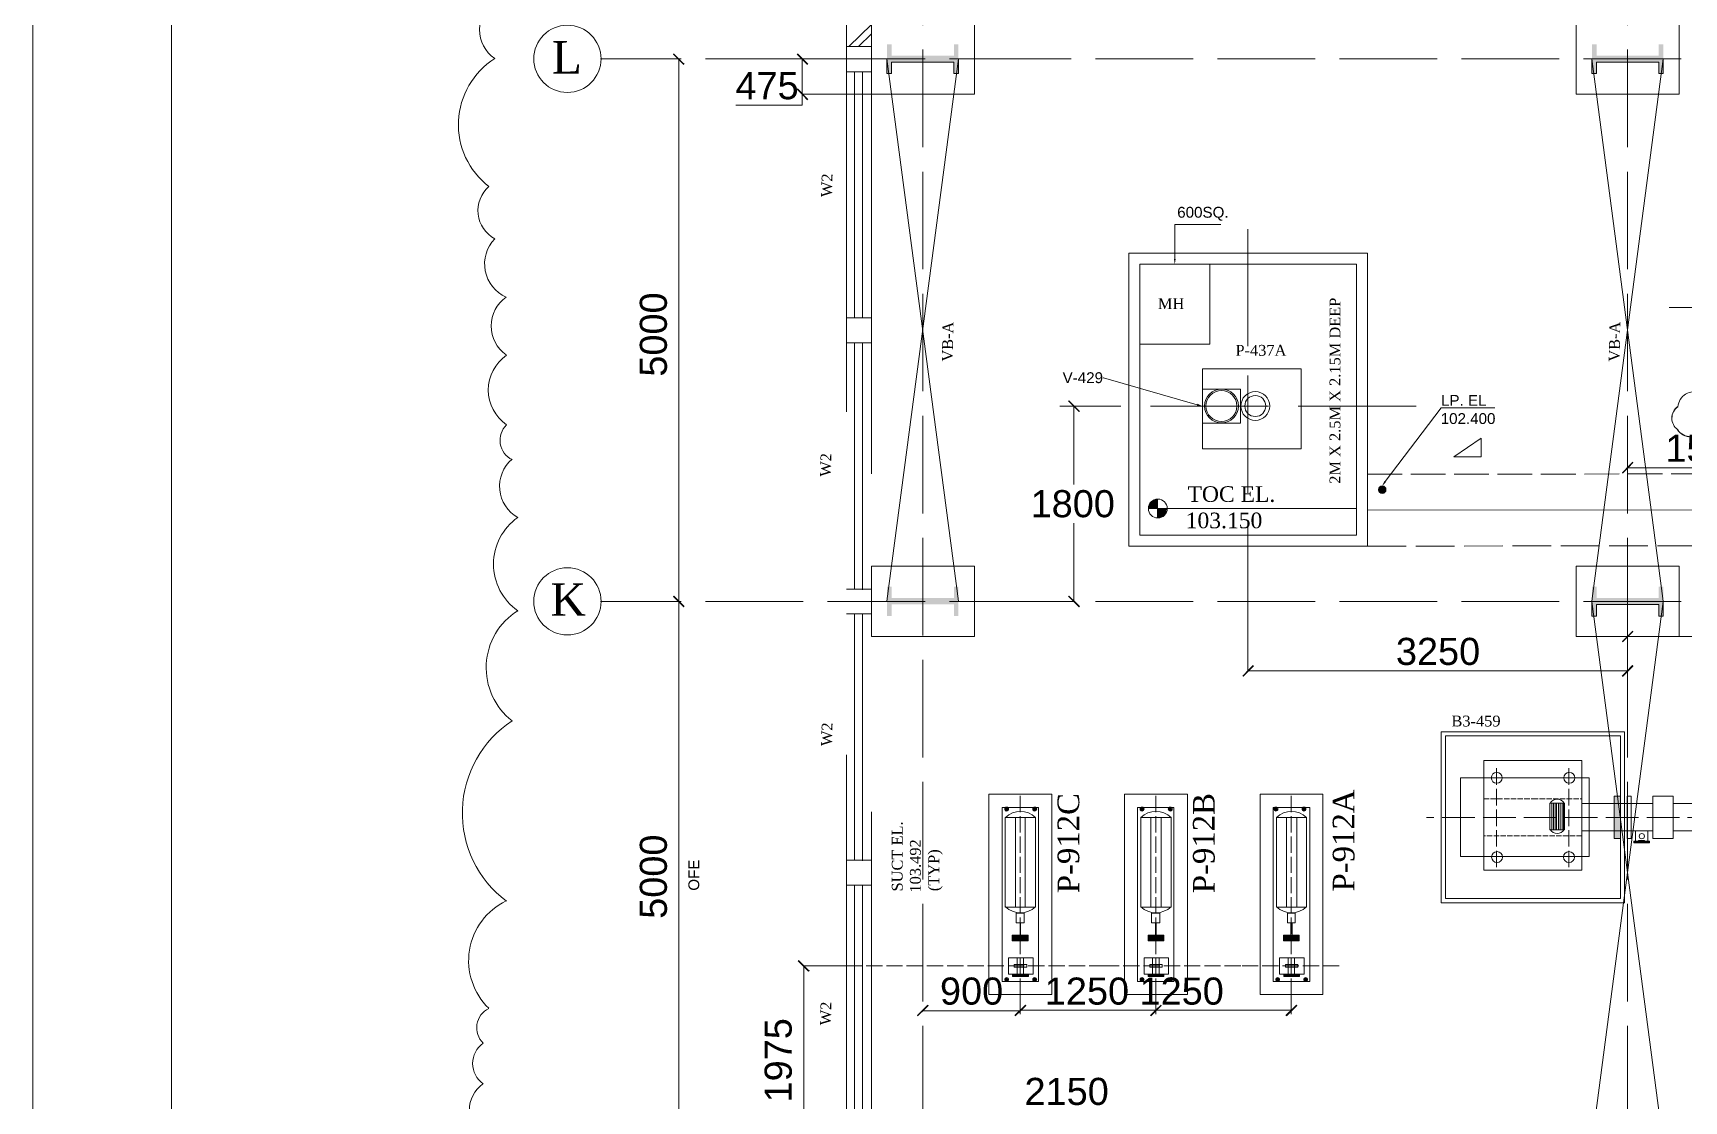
# Model space of a CAD drawing. Header units: inches. Extents: x 2602 to 127694, y 109 to 91908.
# Drawn here: x 2602 to 17829, y 67067 to 76914 of the extents above; entities that cross this region are included whole.
import ezdxf

# ---------------------------------------------------------------- set-up
doc = ezdxf.new("R2010")
doc.units = ezdxf.units.IN
doc.header["$MEASUREMENT"] = 0
doc.linetypes.add('PDF_IMPORT', pattern=[1, 0.8, -0.2])
doc.layers.add('PDF_Geometry', color=7, linetype='Continuous')
doc.layers.add('PDF_Solid Fills', color=7, linetype='Continuous', true_color=0x724639)
doc.layers.add('PDF_Text', color=230, linetype='Continuous', true_color=0xff007f)
doc.styles.add('PDF Arial', font='arial.ttf')
doc.styles.add('PDF Times New Roman', font='times.ttf')

msp = doc.modelspace()

# ---------------------------------------------------------------- hatches: boundary and pattern name
at = {"layer": 'PDF_Solid Fills', "transparency": 33554559}
for color, points in [(256, [(11137, 76540), (11137, 76809), (11095, 76809), (11095, 76704), (10521, 76704), (10521, 76809), (10478, 76809), (10478, 76540), (10521, 76540), (10521, 76645), (11095, 76645), (11095, 76540)]), (256, [(17638, 76540), (17638, 76809), (17596, 76809), (17596, 76704), (17022, 76704), (17022, 76809), (16979, 76809), (16979, 76540), (17022, 76540), (17022, 76645), (17596, 76645), (17596, 76540)]), (256, [(11137, 71538), (11137, 71810), (11095, 71810), (11095, 71705), (10521, 71705), (10521, 71810), (10478, 71810), (10478, 71538), (10521, 71538), (10521, 71646), (11095, 71646), (11095, 71538)]), (256, [(17638, 71538), (17638, 71810), (17596, 71810), (17596, 71705), (17022, 71705), (17022, 71810), (16979, 71810), (16979, 71538), (17022, 71538), (17022, 71646), (17596, 71646), (17596, 71538)]), (1, [(11583, 69773), (11573, 69773), (11570, 69770), (11567, 69770), (11567, 69767), (11564, 69763), (11564, 69760), (11560, 69757), (11564, 69754), (11564, 69747), (11570, 69741), (11587, 69741), (11593, 69747), (11593, 69754), (11596, 69757), (11593, 69760), (11593, 69763), (11590, 69767), (11590, 69770), (11587, 69770)]), (1, [(11842, 69773), (11833, 69773), (11833, 69770), (11829, 69770), (11826, 69767), (11826, 69763), (11823, 69763), (11823, 69750), (11826, 69747), (11826, 69744), (11829, 69744), (11833, 69741), (11846, 69741), (11849, 69744), (11852, 69744), (11852, 69750), (11856, 69754), (11856, 69760), (11852, 69763), (11852, 69767), (11849, 69770), (11846, 69770)]), (1, [(12833, 69773), (12823, 69773), (12813, 69763), (12813, 69747), (12817, 69744), (12820, 69744), (12820, 69741), (12836, 69741), (12843, 69747), (12843, 69750), (12846, 69754), (12846, 69760), (12840, 69767), (12840, 69770), (12836, 69770)]), (1, [(13092, 69773), (13082, 69773), (13082, 69770), (13079, 69770), (13076, 69767), (13076, 69763), (13073, 69763), (13073, 69750), (13076, 69747), (13076, 69744), (13079, 69744), (13082, 69741), (13095, 69741), (13099, 69744), (13102, 69744), (13102, 69747), (13105, 69750), (13105, 69763), (13102, 69763), (13102, 69767), (13099, 69770), (13095, 69770)]), (1, [(14070, 69773), (14060, 69773), (14057, 69770), (14053, 69770), (14050, 69767), (14050, 69763), (14047, 69763), (14047, 69750), (14050, 69747), (14050, 69744), (14053, 69744), (14057, 69741), (14070, 69741), (14073, 69744), (14076, 69744), (14076, 69747), (14080, 69750), (14080, 69763), (14076, 69763), (14076, 69767), (14073, 69770), (14070, 69770)]), (1, [(14329, 69773), (14319, 69773), (14316, 69770), (14312, 69770), (14312, 69767), (14306, 69760), (14306, 69754), (14309, 69750), (14309, 69747), (14316, 69741), (14332, 69741), (14332, 69744), (14335, 69744), (14339, 69747), (14339, 69763)]), (1, [(11587, 68202), (11570, 68202), (11564, 68196), (11564, 68189), (11560, 68186), (11564, 68186), (11564, 68179), (11567, 68176), (11567, 68173), (11573, 68173), (11577, 68169), (11580, 68169), (11583, 68173), (11590, 68173), (11590, 68176), (11593, 68179), (11593, 68186), (11596, 68186), (11593, 68189), (11593, 68196)]), (1, [(11846, 68202), (11833, 68202), (11829, 68199), (11826, 68199), (11826, 68196), (11823, 68192), (11823, 68182), (11826, 68179), (11826, 68176), (11829, 68173), (11833, 68173), (11836, 68169), (11839, 68169), (11842, 68173), (11849, 68173), (11852, 68176), (11852, 68182), (11856, 68186), (11856, 68189), (11852, 68192), (11852, 68199), (11849, 68199)]), (1, [(12836, 68202), (12820, 68202), (12820, 68199), (12817, 68199), (12813, 68196), (12813, 68179), (12820, 68173), (12823, 68173), (12827, 68169), (12830, 68169), (12833, 68173), (12840, 68173), (12840, 68176), (12843, 68179), (12843, 68182), (12846, 68186), (12846, 68189), (12843, 68192), (12843, 68196)]), (1, [(13095, 68202), (13082, 68202), (13079, 68199), (13076, 68199), (13076, 68196), (13073, 68192), (13073, 68182), (13076, 68179), (13076, 68176), (13079, 68173), (13082, 68173), (13086, 68169), (13089, 68169), (13092, 68173), (13099, 68173), (13102, 68176), (13102, 68179), (13105, 68182), (13105, 68192), (13102, 68196), (13102, 68199), (13099, 68199)]), (1, [(14086, 68202), (14070, 68202), (14070, 68199), (14066, 68199), (14063, 68196), (14063, 68179), (14070, 68173), (14073, 68173), (14076, 68169), (14080, 68169), (14083, 68173), (14089, 68173), (14089, 68176), (14093, 68179), (14093, 68182), (14096, 68186), (14096, 68189), (14093, 68192), (14093, 68196)]), (1, [(14345, 68202), (14332, 68202), (14329, 68199), (14326, 68199), (14326, 68196), (14322, 68192), (14322, 68182), (14326, 68179), (14326, 68176), (14329, 68173), (14335, 68173), (14335, 68169), (14339, 68169), (14342, 68173), (14348, 68173), (14352, 68176), (14352, 68179), (14355, 68182), (14355, 68192), (14352, 68196), (14352, 68199), (14348, 68199)])]:
    msp.add_hatch(color=color, dxfattribs=at).paths.add_polyline_path(points)
at = {"layer": 'PDF_Solid Fills', "true_color": 0x00b8b8, "transparency": 33554559}
for points in [[(8602, 76619), (8612, 76629), (8513, 76727), (8503, 76717)], [(9743, 76619), (9753, 76629), (9655, 76727), (9645, 76717)], [(9655, 76406), (9645, 76393), (9743, 76294), (9753, 76304)], [(12249, 73418), (12259, 73427), (12157, 73529), (12148, 73519)], [(17363, 72952), (17353, 72962), (17255, 72860), (17265, 72850)], [(8503, 71718), (8602, 71617), (8612, 71630), (8513, 71728)], [(12157, 71728), (12148, 71718), (12249, 71617), (12259, 71630)], [(17363, 71394), (17353, 71404), (17255, 71305), (17265, 71295)], [(13863, 71076), (13853, 71089), (13755, 70987), (13765, 70977)], [(17255, 70987), (17265, 70977), (17363, 71076), (17353, 71089)], [(9753, 68258), (9766, 68268), (9664, 68369), (9655, 68356)], [(10865, 67946), (10852, 67956), (10753, 67858), (10763, 67848)], [(11652, 67858), (11665, 67848), (11764, 67946), (11754, 67956)]]:
    msp.add_hatch(color=132, dxfattribs=at).paths.add_polyline_path(points)
at = {"layer": 'PDF_Solid Fills', "true_color": 0x942500, "transparency": 33554559}
msp.add_hatch(color=24, dxfattribs=at).paths.add_polyline_path([(15047, 72739), (15041, 72739), (15034, 72735), (15027, 72735), (15021, 72732), (15018, 72725), (15014, 72722), (15008, 72709), (15008, 72696), (15014, 72683), (15018, 72680), (15021, 72673), (15027, 72670), (15034, 72670), (15041, 72666), (15047, 72666), (15054, 72670), (15060, 72670), (15073, 72683), (15077, 72689), (15077, 72716), (15073, 72722), (15060, 72735), (15054, 72735)])
at = {"layer": 'PDF_Solid Fills', "true_color": 0x5bb8b8, "transparency": 33554559}
h = msp.add_hatch(color=123, dxfattribs=at)
h.paths.add_polyline_path([(12974, 72529), (12974, 72443), (12987, 72443), (13004, 72450), (13017, 72456), (13027, 72463), (13040, 72473), (13053, 72499), (13056, 72516), (13059, 72529)])
h.paths.add_polyline_path([(12974, 72614), (12958, 72614), (12945, 72611), (12931, 72604), (12918, 72594), (12909, 72584), (12899, 72571), (12892, 72558), (12889, 72545), (12889, 72529), (12974, 72529)])
at = {"layer": 'PDF_Solid Fills', "true_color": 0xb85b5b, "transparency": 33554559}
for points in [[(17186, 69878), (17186, 69488), (17242, 69488), (17242, 69878)], [(17511, 69462), (17465, 69462), (17465, 69468), (17409, 69468), (17409, 69462), (17366, 69462), (17366, 69449), (17511, 69449)], [(11780, 68596), (11633, 68596), (11633, 68543), (11780, 68543)], [(13030, 68596), (12886, 68596), (12886, 68543), (13030, 68543)], [(14280, 68596), (14135, 68596), (14135, 68543), (14280, 68543)], [(11783, 68238), (11636, 68238), (11636, 68215), (11783, 68215)], [(13033, 68238), (12886, 68238), (12886, 68215), (13033, 68215)], [(14283, 68238), (14139, 68238), (14139, 68215), (14283, 68215)]]:
    msp.add_hatch(color=13, dxfattribs=at).paths.add_polyline_path(points)
at = {"layer": 'PDF_Solid Fills', "true_color": 0xb85b00, "transparency": 33554559}
for points in [[(11764, 67946), (11754, 67956), (11652, 67858), (11665, 67848)], [(12915, 67848), (13013, 67946), (13004, 67956), (12902, 67858)], [(14152, 67858), (14165, 67848), (14263, 67946), (14253, 67956)]]:
    msp.add_hatch(color=32, dxfattribs=at).paths.add_polyline_path(points)

# ---------------------------------------------------------------- linework, layer by layer
at = {"layer": 'PDF_Geometry', "lineweight": 0}
msp.add_lwpolyline([(2602, 109), (89044, 109), (104569, 109), (127694, 109), (127694, 91908), (104569, 91908), (2602, 91908)], close=True, dxfattribs=at)
for points in [[(104569, 90632), (3878, 90632), (3878, 13355)], [(6857, 76675), (6857, 76675)], [(6804, 75497), (6804, 75497)], [(6857, 75015), (6857, 75015)], [(6965, 74480), (6965, 74480)], [(6965, 73942), (6965, 73942)], [(6965, 73299), (6965, 73299)], [(7017, 72981), (7017, 72981)], [(7073, 72443), (7073, 72443)], [(7073, 71587), (7073, 71587)], [(7017, 70570), (7017, 70570)], [(6965, 68911), (6965, 68911)], [(6804, 67920), (6804, 67920)], [(11708, 68048), (11708, 67868)], [(12958, 68048), (12958, 67868)], [(14207, 68048), (14207, 67868)], [(6752, 67599), (6752, 67599)], [(6752, 67225), (6752, 67225)]]:
    msp.add_lwpolyline(points, dxfattribs=at)
at = {"layer": 'PDF_Geometry', "color": 30, "linetype": 'PDF_IMPORT', "lineweight": 0, "ltscale": 1125.093782, "true_color": 0xff7f00}
for points in [[(10809, 17356), (10809, 85751)], [(17307, 17356), (17307, 83868), (17307, 77377)], [(103310, 76675), (11954, 76675), (7837, 76675)], [(103310, 71673), (11954, 71673), (7837, 71673)]]:
    msp.add_lwpolyline(points, dxfattribs=at)
at = {"layer": 'PDF_Geometry', "color": 12, "linetype": 'PDF_IMPORT', "lineweight": 0, "ltscale": 15816.91609, "true_color": 0xdd0000}
msp.add_lwpolyline([(33514, 25970), (10104, 25970), (10104, 77377)], dxfattribs=at)
at = {"layer": 'PDF_Geometry', "lineweight": 0}
for points in [[(6861, 77213, 0.52053), (6860, 76678, 0.520572), (6806, 75499, 0.52057), (6860, 75017, 0.520569), (6966, 74480, 0.520531), (6966, 73946)], [(6968, 73944, 0.520532), (6969, 73302, 0.520581), (7022, 72981)], [(17979, 73592, 0.520559), (17773, 73469, 0.520537), (17772, 73257, -0.520537), (17772, 73470, 0.520537), (17772, 73257)], [(17979, 73592, 0.520559), (17773, 73469, -0.520559), (17979, 73592, -0.520576)], [(7020, 72984, 0.520566), (7073, 72447, 0.520546), (7073, 71588, 0.520541), (7021, 70572, 0.520571), (6968, 68910)], [(6806, 67920, 0.520582), (6754, 67600, 0.520537), (6754, 67226)], [(6752, 67224, 0.520531), (6751, 66745, 0.520571), (6646, 66154, 0.520575), (6539, 65245, 0.520572), (6378, 64656, 0.52054), (6379, 63585, 0.520538), (6379, 62674)]]:
    msp.add_lwpolyline(points, format="xyb", dxfattribs=at)
at = {"layer": 'PDF_Geometry', "color": 12, "linetype": 'PDF_IMPORT', "lineweight": 0, "ltscale": 15587.305114, "true_color": 0xdd0000}
msp.add_lwpolyline([(10334, 41675), (10334, 77147), (91708, 77147)], dxfattribs=at)
at = {"layer": 'PDF_Geometry', "color": 12, "lineweight": 0, "true_color": 0xdd0000}
for points in [[(10127, 76790), (10334, 76993)], [(10216, 76790), (10334, 76908)], [(10334, 76790), (10104, 76790)], [(10334, 76557), (10104, 76557)], [(10179, 76557), (10179, 74287)], [(10252, 76557), (10252, 74284)], [(10334, 74287), (10104, 74287)], [(10334, 74057), (10104, 74057)], [(10179, 74057), (10179, 71787)], [(10252, 74057), (10252, 71781)], [(10179, 71558), (10179, 69288)], [(10252, 71558), (10252, 69281)], [(10334, 69288), (10104, 69288)], [(10334, 69058), (10104, 69058)], [(10179, 69058), (10179, 66788)], [(10252, 69058), (10252, 66782)]]:
    msp.add_lwpolyline(points, dxfattribs=at)
at = {"layer": 'PDF_Geometry', "color": 17, "lineweight": 0, "true_color": 0x724639}
for points in [[(10334, 76996), (11285, 76996), (11285, 76350), (10334, 76350)], [(16835, 76996), (17783, 76996), (17783, 76350), (16835, 76350)], [(10809, 76645), (11095, 76645), (11095, 76540), (11137, 76540), (11137, 76675), (11137, 76540), (11095, 76540), (11095, 76645), (10809, 76645), (10521, 76645), (10521, 76540), (10478, 76540), (10478, 76675), (10478, 76540), (10521, 76540), (10521, 76645)], [(10809, 76645), (11095, 76645), (11095, 76540), (11137, 76540), (11137, 76675), (11137, 76540), (11095, 76540), (11095, 76645), (10809, 76645), (10521, 76645), (10521, 76540), (10478, 76540), (10478, 76675), (10478, 76540), (10521, 76540), (10521, 76645)], [(17307, 76645), (17596, 76645), (17596, 76540), (17638, 76540), (17638, 76675), (17638, 76540), (17596, 76540), (17596, 76645), (17307, 76645), (17022, 76645), (17022, 76540), (16979, 76540), (16979, 76675), (16979, 76540), (17022, 76540), (17022, 76645)], [(17307, 76645), (17596, 76645), (17596, 76540), (17638, 76540), (17638, 76675), (17638, 76540), (17596, 76540), (17596, 76645), (17307, 76645), (17022, 76645), (17022, 76540), (16979, 76540), (16979, 76675), (16979, 76540), (17022, 76540), (17022, 76645)], [(10334, 71997), (11285, 71997), (11285, 71351), (10334, 71351)], [(16835, 71997), (17783, 71997), (17783, 71351), (16835, 71351)], [(16835, 71997), (17783, 71997), (17783, 71351), (16835, 71351)], [(17307, 71646), (17596, 71646), (17596, 71538), (17638, 71538), (17638, 71676), (17638, 71538), (17596, 71538), (17596, 71646), (17307, 71646), (17022, 71646), (17022, 71538), (16979, 71538), (16979, 71676), (16979, 71538), (17022, 71538), (17022, 71646)], [(17307, 71646), (17596, 71646), (17596, 71538), (17638, 71538), (17638, 71676), (17638, 71538), (17596, 71538), (17596, 71646), (17307, 71646), (17022, 71646), (17022, 71538), (16979, 71538), (16979, 71676), (16979, 71538), (17022, 71538), (17022, 71646)]]:
    msp.add_lwpolyline(points, close=True, dxfattribs=at)
at = {"layer": 'PDF_Geometry', "color": 132, "lineweight": 0, "true_color": 0x00b8b8}
for points in [[(8559, 76675), (8559, 76675)], [(8559, 76675), (8559, 73995), (8559, 71673), (8559, 68996), (8559, 66674), (8559, 63997), (8559, 61675), (9625, 61675), (9960, 61675), (9960, 58995), (9960, 56672)], [(10334, 76675), (9697, 76675), (9697, 76350), (10334, 76350)], [(10334, 76675), (10334, 76675)], [(9697, 76350), (9697, 76248), (9084, 76248)], [(9697, 76350), (9697, 76350)], [(10334, 76350), (10334, 76350)], [(12072, 73473), (12203, 73473), (12203, 72752)], [(12072, 73473), (12072, 73473)], [(18810, 72722), (18810, 72906), (17307, 72906), (17307, 72722)], [(17307, 72906), (17307, 72906)], [(17307, 72722), (17307, 72722)], [(12072, 71673), (12203, 71673), (12203, 72394)], [(13807, 71840), (13807, 71033), (17307, 71033), (17307, 71840)], [(13807, 71840), (13807, 71840)], [(17307, 71840), (17307, 71840)], [(8559, 71673), (8559, 71673)], [(12072, 71673), (12072, 71673)], [(12203, 71673), (12203, 71673)], [(17307, 71033), (17307, 71351), (19984, 71351), (19984, 71033)], [(17307, 71033), (17307, 71033)], [(10104, 68314), (9710, 68314), (9710, 67316), (9710, 66674), (10104, 66674)], [(10809, 67904), (10809, 67900), (11708, 67900)], [(10809, 67904), (10809, 67904)], [(11708, 67904), (11708, 67904)], [(11708, 67900), (11708, 67900)]]:
    msp.add_lwpolyline(points, dxfattribs=at)
at = {"layer": 'PDF_Geometry', "color": 17, "lineweight": 0, "true_color": 0x724639}
for points in [[(10478, 76675), (11137, 71676)], [(11137, 76675), (10478, 71676)], [(16979, 76675), (17638, 71676)], [(17638, 76675), (16979, 71676)], [(16979, 71673), (17638, 66674), (16979, 61675), (17638, 56676)], [(17638, 71673), (16979, 66674), (17638, 61675), (16979, 56676)]]:
    msp.add_lwpolyline(points, dxfattribs=at)
at = {"layer": 'PDF_Geometry', "color": 230, "lineweight": 0, "true_color": 0xff007f}
for points in [[(13132, 75149), (13132, 75149)], [(13132, 74831), (13132, 75149), (13558, 75149)], [(13338, 73486), (12476, 73736), (12472, 73736)]]:
    msp.add_lwpolyline(points, dxfattribs=at)
at = {"layer": 'PDF_Geometry', "color": 30, "linetype": 'PDF_IMPORT', "lineweight": 0, "ltscale": 1351.424602, "true_color": 0xff7f00}
msp.add_lwpolyline([(13807, 75107), (13807, 71840)], dxfattribs=at)
at = {"layer": 'PDF_Geometry', "color": 132, "lineweight": 0, "true_color": 0x00b8b8}
for points in [[(12708, 74884), (14909, 74884), (14909, 72184), (12708, 72184)], [(12810, 74782), (14808, 74782), (14808, 72283), (12810, 72283)], [(12810, 74782), (13456, 74782), (13456, 74044), (12810, 74044)], [(11708, 69895), (11419, 69895), (11419, 68048), (11708, 68048), (12000, 68048), (12000, 69895)], [(12958, 69895), (12669, 69895), (12669, 68048), (12958, 68048), (13250, 68048), (13250, 69895)], [(14207, 69895), (13919, 69895), (13919, 68048), (14207, 68048), (14499, 68048), (14499, 69895)], [(11708, 69773), (11541, 69773), (11541, 68169), (11708, 68169), (11875, 68169), (11875, 69773)], [(12958, 69773), (12790, 69773), (12790, 68169), (12958, 68169), (13125, 68169), (13125, 69773)], [(14207, 69773), (14040, 69773), (14040, 68169), (14207, 68169), (14378, 68169), (14378, 69773)]]:
    msp.add_lwpolyline(points, close=True, dxfattribs=at)
at = {"layer": 'PDF_Geometry', "linetype": 'PDF_IMPORT', "lineweight": 0, "ltscale": 856.120925}
msp.add_lwpolyline([(19967, 74385), (17691, 74385)], close=True, dxfattribs=at)
msp.add_lwpolyline([(17691, 74385), (19967, 74385)], dxfattribs=at)
at = {"layer": 'PDF_Geometry', "color": 12, "lineweight": 0, "true_color": 0xdd0000}
for points in [[(13387, 73818), (14299, 73818), (14299, 73080), (13387, 73080)], [(13387, 73631), (13738, 73631), (13738, 73316), (13387, 73316)], [(10104, 71787), (10334, 71787)], [(10104, 71558), (10334, 71558)]]:
    msp.add_lwpolyline(points, close=True, dxfattribs=at)
at = {"layer": 'PDF_Geometry', "color": 30, "linetype": 'PDF_IMPORT', "lineweight": 0, "ltscale": 1361.265072, "true_color": 0xff7f00}
msp.add_lwpolyline([(15359, 73473), (12072, 73473)], dxfattribs=at)
at = {"layer": 'PDF_Geometry', "color": 24, "lineweight": 0, "true_color": 0x942500}
for points in [[(15073, 72778), (15588, 73457), (16084, 73457)], [(14909, 72516), (24888, 72519)], [(17540, 69809), (16887, 69809)], [(19725, 69809), (17730, 69809)], [(17540, 69557), (16887, 69557)], [(19725, 69557), (17730, 69557)]]:
    msp.add_lwpolyline(points, dxfattribs=at)
at = {"layer": 'PDF_Geometry', "lineweight": 0}
msp.add_lwpolyline([(18568, 73254, -0.520571), (18314, 73256, -0.520542), (18015, 73255, -0.520508), (17770, 73255, 0.520508), (18016, 73256, 0.520542), (18314, 73256, 0.520571), (18568, 73254, 0.520539), (18830, 73256, 0.520553), (19107, 73257, -0.520553), (18830, 73257, -0.520539)], format="xyb", close=True, dxfattribs=at)
at = {"layer": 'PDF_Geometry', "color": 24, "lineweight": 0, "true_color": 0x942500}
msp.add_lwpolyline([(15959, 73178), (15959, 73008), (15706, 73008)], close=True, dxfattribs=at)
at = {"layer": 'PDF_Geometry', "color": 24, "linetype": 'PDF_IMPORT', "lineweight": 0, "ltscale": 400.17913, "true_color": 0x942500}
msp.add_lwpolyline([(14909, 72847), (24894, 72853)], dxfattribs=at)
at = {"layer": 'PDF_Geometry', "color": 123, "lineweight": 0, "true_color": 0x5bb8b8}
for points in [[(14811, 72529), (13059, 72529), (12889, 72529)], [(12974, 72614), (12974, 72443)]]:
    msp.add_lwpolyline(points, dxfattribs=at)
at = {"layer": 'PDF_Geometry', "color": 24, "linetype": 'PDF_IMPORT', "lineweight": 0, "ltscale": 446.101325, "true_color": 0x942500}
msp.add_lwpolyline([(14909, 72184), (24425, 72188)], dxfattribs=at)
at = {"layer": 'PDF_Geometry', "color": 162, "lineweight": 0, "true_color": 0x002db8}
for points in [[(17281, 70472), (15588, 70472), (15588, 68894), (17281, 68894), (17281, 69681)], [(17242, 70433), (15628, 70433), (15628, 68934), (17242, 68934), (17242, 69681)], [(16887, 70206), (15982, 70206), (15982, 69196), (16887, 69196), (16887, 69681)]]:
    msp.add_lwpolyline(points, close=True, dxfattribs=at)
at = {"layer": 'PDF_Geometry', "color": 13, "lineweight": 0, "true_color": 0xb85b5b}
for points in [[(16435, 69321), (15769, 69321), (15769, 70046), (16435, 70046), (16953, 70046), (16953, 69321)], [(17186, 69842), (17186, 69681), (17186, 69524), (17186, 69488), (17242, 69488), (17242, 69681), (17242, 69878), (17186, 69878)], [(17304, 69878), (17304, 69488), (17343, 69488), (17343, 69878)], [(17540, 69878), (17540, 69488), (17730, 69488), (17730, 69681), (17730, 69878)], [(17383, 69557), (17494, 69557), (17494, 69462), (17383, 69462)]]:
    msp.add_lwpolyline(points, close=True, dxfattribs=at)
at = {"layer": 'PDF_Geometry', "linetype": 'PDF_IMPORT', "lineweight": 0, "ltscale": 190.249094}
for points in [[(16100, 69222), (16100, 70173)], [(16766, 69222), (16766, 70173)]]:
    msp.add_lwpolyline(points, dxfattribs=at)
at = {"layer": 'PDF_Geometry', "linetype": 'PDF_IMPORT', "lineweight": 0, "ltscale": 186.968938}
for points in [[(11708, 68048), (11708, 69895)], [(12958, 68048), (12958, 69895)], [(14207, 68048), (14207, 69895)], [(14650, 68314), (13742, 68314), (12492, 68314), (10104, 68314)]]:
    msp.add_lwpolyline(points, dxfattribs=at)
at = {"layer": 'PDF_Geometry', "color": 1, "lineweight": 0}
for points in [[(11593, 69763), (11564, 69763), (11593, 69763)], [(11590, 69744), (11567, 69744), (11590, 69744)], [(12843, 69763), (12813, 69763), (12843, 69763)], [(14339, 69763), (14309, 69763), (14339, 69763)], [(11590, 68199), (11567, 68199), (11590, 68199)], [(11856, 68186), (11823, 68186), (11856, 68186)], [(12846, 68186), (12813, 68186), (12846, 68186)], [(13105, 68186), (13073, 68186), (13105, 68186)], [(14096, 68186), (14063, 68186), (14096, 68186)], [(14355, 68186), (14322, 68186), (14355, 68186)]]:
    msp.add_lwpolyline(points, dxfattribs=at)
at = {"layer": 'PDF_Geometry', "color": 13, "linetype": 'PDF_IMPORT', "lineweight": 0, "ltscale": 62.322979, "true_color": 0xb85b5b}
msp.add_lwpolyline([(15982, 69511), (15982, 69852), (16435, 69852), (16887, 69852), (16887, 69511), (16435, 69511), (15982, 69511)], dxfattribs=at)
at = {"layer": 'PDF_Geometry', "color": 102, "lineweight": 0, "true_color": 0x00dd37}
for points in [[(16592, 69813), (16727, 69813), (16727, 69567), (16592, 69567)], [(11708, 69681), (11849, 69681), (11849, 68855), (11708, 68855), (11567, 68855), (11567, 69681)], [(12958, 69681), (13099, 69681), (13099, 68855), (12958, 68855), (12820, 68855), (12820, 69681)], [(14207, 69681), (14348, 69681), (14348, 68855), (14207, 68855), (14070, 68855), (14070, 69681)], [(11669, 68799), (11744, 68799), (11744, 68711), (11669, 68711)], [(12918, 68799), (12994, 68799), (12994, 68711), (12918, 68711)], [(14171, 68799), (14244, 68799), (14244, 68711), (14171, 68711)], [(11600, 68386), (11826, 68386), (11826, 68238), (11600, 68238)], [(12849, 68386), (13076, 68386), (13076, 68238), (12849, 68238)], [(14099, 68386), (14326, 68386), (14326, 68238), (14099, 68238)], [(11652, 68327), (11767, 68327)], [(11652, 68301), (11767, 68301)], [(12902, 68327), (13017, 68327)], [(12902, 68301), (13017, 68301)], [(14155, 68327), (14266, 68327)], [(14155, 68301), (14266, 68301)]]:
    msp.add_lwpolyline(points, close=True, dxfattribs=at)
for points in [[(16609, 69813), (16609, 69567)], [(16625, 69813), (16625, 69567)], [(16641, 69813), (16641, 69567)], [(16654, 69813), (16654, 69567)], [(16671, 69813), (16671, 69567)], [(16687, 69813), (16687, 69567)], [(16704, 69813), (16704, 69567)], [(16717, 69813), (16717, 69567)], [(11662, 69681), (11662, 68855)], [(11754, 69681), (11754, 68855)], [(12912, 69681), (12912, 68855)], [(13007, 69681), (13007, 68855)], [(14162, 69681), (14162, 68855)], [(14257, 69681), (14257, 68855)], [(11705, 68711), (11705, 68596)], [(11711, 68711), (11711, 68596)], [(12954, 68711), (12954, 68596)], [(12961, 68711), (12961, 68596)], [(14204, 68711), (14204, 68596)], [(14214, 68711), (14214, 68596)], [(11678, 68386), (11678, 68238)], [(11737, 68386), (11737, 68238)], [(12928, 68386), (12928, 68238)], [(12987, 68386), (12987, 68238)], [(14178, 68386), (14178, 68238)], [(14237, 68386), (14237, 68238)], [(11652, 68327), (11652, 68301)], [(11737, 68314), (11678, 68314)], [(11767, 68327), (11767, 68301)], [(12902, 68327), (12902, 68301)], [(12987, 68314), (12928, 68314)], [(13017, 68327), (13017, 68301)], [(14155, 68327), (14155, 68301)], [(14237, 68314), (14178, 68314)], [(14266, 68327), (14266, 68301)]]:
    msp.add_lwpolyline(points, dxfattribs=at)
at = {"layer": 'PDF_Geometry', "linetype": 'PDF_IMPORT', "lineweight": 0, "ltscale": 377.218032}
msp.add_lwpolyline([(22313, 69681), (15454, 69681)], dxfattribs=at)
at = {"layer": 'PDF_Geometry', "color": 13, "lineweight": 0, "true_color": 0xb85b5b}
for points in [[(17383, 69462), (17366, 69462), (17366, 69449), (17511, 69449), (17511, 69462), (17494, 69462)], [(17409, 69462), (17409, 69468), (17465, 69468), (17465, 69462)], [(11708, 68569), (11633, 68569), (11633, 68596), (11708, 68596), (11780, 68596), (11780, 68569), (11705, 68569)], [(11708, 68543), (11633, 68543), (11633, 68569), (11708, 68569), (11780, 68569), (11780, 68543), (11705, 68543)], [(12958, 68569), (12886, 68569), (12886, 68596), (12958, 68596), (13030, 68596), (13030, 68569), (12954, 68569)], [(12958, 68543), (12886, 68543), (12886, 68569), (12958, 68569), (13030, 68569), (13030, 68543), (12954, 68543)], [(14207, 68569), (14135, 68569), (14135, 68596), (14207, 68596), (14280, 68596), (14280, 68569), (14204, 68569)], [(14207, 68543), (14135, 68543), (14135, 68569), (14207, 68569), (14280, 68569), (14280, 68543), (14204, 68543)], [(11711, 68215), (11636, 68215), (11636, 68238), (11708, 68238), (11783, 68238), (11783, 68215), (11708, 68215)], [(12961, 68215), (12886, 68215), (12886, 68238), (12961, 68238), (13033, 68238), (13033, 68215), (12958, 68215)], [(14211, 68215), (14139, 68215), (14139, 68238), (14211, 68238), (14283, 68238), (14283, 68215), (14207, 68215)]]:
    msp.add_lwpolyline(points, dxfattribs=at)
at = {"layer": 'PDF_Geometry', "color": 32, "lineweight": 0, "true_color": 0xb85b00}
for points in [[(11708, 67904), (11708, 67904)], [(14207, 67904), (12958, 67904), (11708, 67904)], [(11708, 67904), (11708, 67904)], [(12958, 67904), (12958, 67904)], [(12958, 67904), (12958, 67904)], [(12958, 67904), (12958, 67904)], [(14207, 67904), (14207, 67904)]]:
    msp.add_lwpolyline(points, dxfattribs=at)
at = {"layer": 'PDF_Geometry', "color": 30, "lineweight": 0, "true_color": 0xff7f00}
for centre in [(7531, 76676), (7531, 71674)]:
    msp.add_circle(centre, 310, dxfattribs=at)
at = {"layer": 'PDF_Geometry', "color": 12, "lineweight": 0, "true_color": 0xdd0000}
for centre, radius in [((13563, 73475), 156), ((13563, 73475), 143), ((13875, 73475), 133), ((13875, 73475), 96.8)]:
    msp.add_circle(centre, radius, dxfattribs=at)
at = {"layer": 'PDF_Geometry', "color": 24, "lineweight": 0, "true_color": 0x942500}
for centre, radius in [((15046, 72704), 34.4), ((16102, 70047), 50.8), ((16771, 70047), 50.8), ((16105, 69316), 50.8), ((16768, 69316), 50.8)]:
    msp.add_circle(centre, radius, dxfattribs=at)
at = {"layer": 'PDF_Geometry', "color": 123, "lineweight": 0, "true_color": 0x5bb8b8}
msp.add_circle((12976, 72530), 86.9, dxfattribs=at)
at = {"layer": 'PDF_Geometry', "color": 1, "lineweight": 0}
for centre in [(11582, 69759), (11841, 69759), (12831, 69759), (13091, 69759), (14065, 69759), (14324, 69759), (11582, 68187), (11841, 68187), (12831, 68187), (13091, 68187), (14081, 68187), (14340, 68187)]:
    msp.add_circle(centre, 18, dxfattribs=at)
at = {"layer": 'PDF_Geometry', "color": 13, "lineweight": 0, "true_color": 0xb85b5b}
msp.add_circle((17440, 69509), 24.6, dxfattribs=at)
at = {"layer": 'PDF_Geometry', "lineweight": 0}
for centre, radius, start, end in [((17893, 73340), 149, 215.0054, 324.9946), ((7232, 68361), 612, 115.8014, 225.8019)]:
    msp.add_arc(centre, radius, start, end, dxfattribs=at)
at = {"layer": 'PDF_Geometry', "color": 102, "lineweight": 0, "true_color": 0x00dd37}
for centre, radius, start, end in [((16659, 69772), 77.1, 33.0296, 146.9704), ((11710, 69535), 202, 46.3944, 133.6056), ((12959, 69535), 202, 46.3944, 133.6056), ((14209, 69535), 202, 46.3947, 133.6053), ((16659, 69611), 77.1, 213.0296, 326.9704), ((11710, 69004), 202, 226.3944, 313.6056), ((12959, 69004), 202, 226.3944, 313.6056), ((14209, 69004), 202, 226.3947, 313.6053)]:
    msp.add_arc(centre, radius, start, end, dxfattribs=at)
at = {"layer": 'PDF_Solid Fills', "color": 230, "true_color": 0xff007f, "transparency": 33554559}
for points in [[(13141, 74831), (13132, 74782), (13125, 74831)], [(13341, 73496), (13387, 73473), (13338, 73480)]]:
    msp.add_solid(points, dxfattribs=at)
at = {"layer": 'PDF_Solid Fills', "color": 24, "true_color": 0x942500, "transparency": 33554559}
msp.add_solid([(15080, 72771), (15044, 72739), (15067, 72784)], dxfattribs=at)

# ---------------------------------------------------------------- texts
at = {"layer": 'PDF_Text', "color": 30, "true_color": 0xff7f00, "char_height": 300, "attachment_point": 7, "style": 'PDF Times New Roman'}
for s, insert in [('L', (7388, 76540)), ('K', (7375, 71541))]:
    msp.add_mtext(s, dxfattribs=dict(at, insert=insert))
at = {"layer": 'PDF_Text', "color": 132, "true_color": 0x00b8b8, "char_height": 250, "attachment_point": 7, "style": 'PDF Arial'}
for s, insert in [('475', (9081, 76300)), ('1500', (17658, 72957)), ('1800', (11803, 72446)), ('3250', (15172, 71084)), ('900', (10967, 67952))]:
    msp.add_mtext(s, dxfattribs=dict(at, insert=insert))
at = {"layer": 'PDF_Text', "char_height": 100, "attachment_point": 7}
for s, insert, rotation, style in [('W2', (9972, 75399), 88.2367, 'PDF Times New Roman'), ('2M X 2.5M X 2.15M DEEP', (14662, 72758), 90, 'PDF Times New Roman'), ('VB-A', (11087, 73883), 88.956, 'PDF Times New Roman'), ('VB-A', (17237, 73883), 88.956, 'PDF Times New Roman'), ('W2', (9962, 72821), 88.2367, 'PDF Times New Roman'), ('W2', (9972, 70337), 88.2367, 'PDF Times New Roman'), ('SUCT EL.', (10625, 68999), 90, 'PDF Times New Roman'), ('103.492', (10792, 68989), 90, 'PDF Times New Roman'), ('OFE', (8748, 69006), 90, 'PDF Arial'), ('(TYP)', (10992, 69002), 90, 'PDF Times New Roman'), ('W2', (9962, 67763), 88.2367, 'PDF Times New Roman')]:
    msp.add_mtext(s, dxfattribs=dict(at, insert=insert, rotation=rotation, style=style))
for s, insert, style in [('600SQ.', (13155, 75184), 'PDF Arial'), ('MH', (12977, 74369), 'PDF Times New Roman'), ('P-437A', (13692, 73937), 'PDF Times New Roman'), ('V-429', (12098, 73685), 'PDF Arial')]:
    msp.add_mtext(s, dxfattribs=dict(at, insert=insert, style=style))
at = {"layer": 'PDF_Text', "color": 132, "true_color": 0x00b8b8, "char_height": 250, "attachment_point": 7, "rotation": 90, "style": 'PDF Arial'}
for s, insert in [('5000', (8452, 73746)), ('5000', (8452, 68747)), ('1975', (9603, 67054))]:
    msp.add_mtext(s, dxfattribs=dict(at, insert=insert))
at = {"layer": 'PDF_Text', "color": 24, "true_color": 0x942500, "char_height": 100, "attachment_point": 7, "style": 'PDF Arial'}
for s, insert in [('LP. EL', (15588, 73477)), ('102.400', (15585, 73308))]:
    msp.add_mtext(s, dxfattribs=dict(at, insert=insert))
at = {"layer": 'PDF_Text', "color": 32, "true_color": 0xdd6d00, "attachment_point": 7, "style": 'PDF Times New Roman'}
for s, insert, char_height in [('TOC EL.', (13250, 72588), 144), ('103.150', (13233, 72345), 144), ('B3-459', (15684, 70519), 100)]:
    msp.add_mtext(s, dxfattribs=dict(at, insert=insert, char_height=char_height))
at = {"layer": 'PDF_Text', "color": 32, "true_color": 0xdd6d00, "char_height": 200, "attachment_point": 7, "rotation": 90, "style": 'PDF Times New Roman'}
for s, insert in [('P-912B', (13503, 68983)), ('P-912A', (14792, 68999)), ('P-912C', (12254, 68983))]:
    msp.add_mtext(s, dxfattribs=dict(at, insert=insert))
at = {"layer": 'PDF_Text', "color": 32, "true_color": 0xb85b00, "char_height": 250, "attachment_point": 7, "style": 'PDF Arial'}
for s, insert in [('1250 1250', (11934, 67952)), ('2150', (11747, 67027))]:
    msp.add_mtext(s, dxfattribs=dict(at, insert=insert))

doc.saveas('drawing.dxf')
